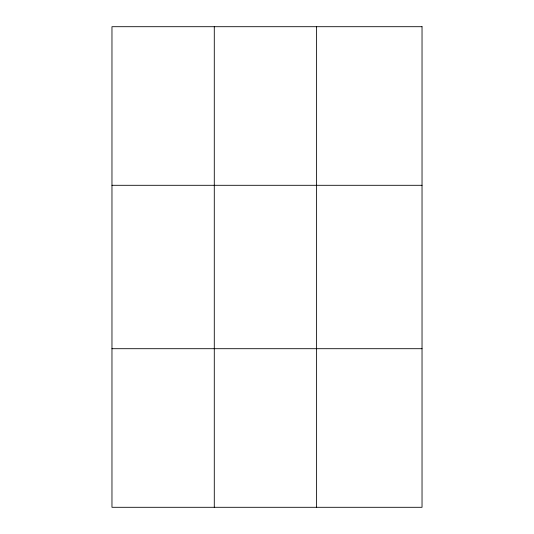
<?xml version="1.0" encoding="UTF-8"?>
<svg xmlns="http://www.w3.org/2000/svg" width="534" height="534" viewBox="0 0 534 534"><rect width="100%" height="100%" fill="white"/><g stroke="black" fill="none" stroke-linecap="round" stroke-linejoin="round"><path stroke-width="0.8" d="M214.288 507.3L214.288 26.7M316.609 507.3L316.609 26.7M111.966 185.298L422.034 185.298M111.966 348.702L422.034 348.702M422.034 26.7L422.034 507.3L111.966 507.3L111.966 26.7L422.034 26.7"/></g></svg>
